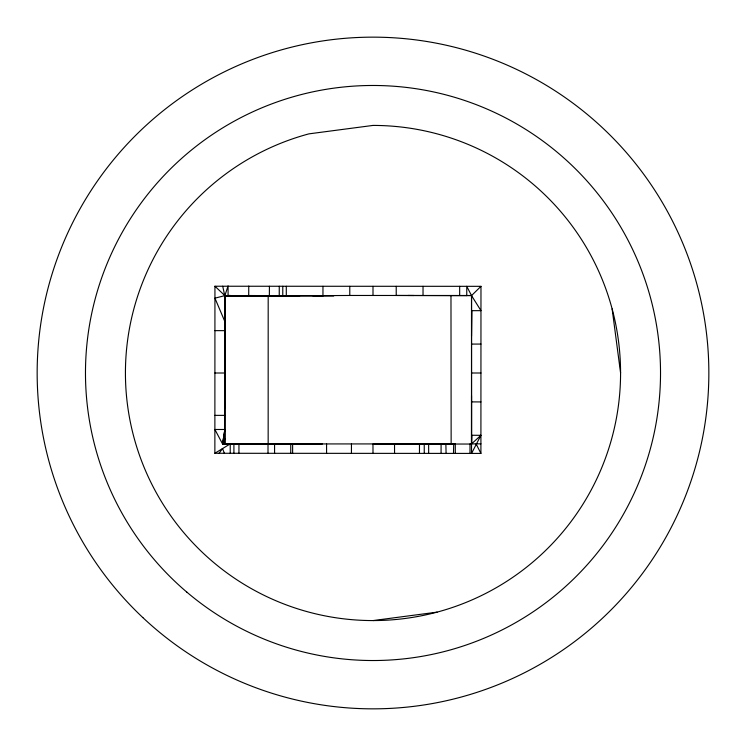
<?xml version="1.0" encoding="UTF-8"?>
<svg xmlns="http://www.w3.org/2000/svg" width="746" height="746" viewBox="0 0 746 746"><rect width="100%" height="100%" fill="white"/><g stroke="black" fill="none" stroke-linecap="round" stroke-linejoin="round"><path stroke-width="1.12" d="M214.867 453.279L214.941 286.231L480.974 286.324L480.909 453.419L214.867 453.279L230.216 443.889L233.908 443.889L233.908 453.307M322.403 444.001L223.921 444.019L224.872 444.001L225.301 298.186L222.728 286.24M214.941 286.231L224.872 295.621L225.273 322.552L214.941 298.167L224.872 295.621L228.071 295.649L228.08 285.905L224.872 295.621L224.863 407.568M268.01 453.363L268.019 443.954L222.55 443.945L214.895 429.482L224.854 429.491L222.55 443.945L455.293 443.917L455.293 453.475M268.159 444.001L268.187 296.237L270.891 295.733L322.953 295.975L322.962 286.324M274.575 453.363L274.575 443.954M286.296 295.948L286.296 286.296M290.744 453.381L290.754 443.973M292.618 453.381L292.628 443.973M326.571 453.419L326.571 444.01M224.984 296.246L349.781 295.463L349.781 286.343M351.441 453.447L351.45 444.029M373 295.472L373 286.352M423.029 295.463L423.029 286.343M469.999 453.475L470.008 443.917L480.918 443.851M349.781 295.463L471.528 295.5L471.528 444.038L372.972 444.047L373 453.456M238.934 453.316L238.962 443.842L268.019 443.963M282.781 286.296L282.771 295.714L279.246 295.714L279.265 286.296M419.466 453.475L419.485 444.019M441.072 453.4L441.091 443.898M279.246 295.714L248.716 295.509L248.754 286.091M466.754 295.584L471.528 295.593L480.974 286.324M299.687 295.957L224.779 296.199L224.854 295.575L269.353 295.668L269.427 286.287M471.528 336.194L471.864 310.681L480.974 310.662L471.528 295.593L466.754 286.333L466.754 295.686L396.219 295.472L396.219 286.352M224.928 389.142L225.227 373.009L214.923 373M453.484 453.484L453.717 444.029M480.928 435.31L471.528 443.917L471.528 453.475L480.928 435.31L471.808 435.263L471.509 444.001L471.528 395.762M224.872 429.491L222.55 443.945L224.872 438.834M219.054 453.279L222.541 448.579L224.387 453.288M373 620.579L437.081 612.14M230.281 295.444L224.854 295.575L269.353 295.668M224.779 296.199L248.716 295.509M238.962 443.842L224.872 443.935L230.225 443.898L230.225 453.298M224.872 443.963L230.216 443.889L224.872 443.954L224.844 405.171M471.873 344.083L480.974 344.065M313.078 295.985L333.723 295.994M471.845 373L480.965 373M214.895 415.363L224.854 415.373M259.869 295.668L282.771 295.714M214.932 330.646L225.273 330.655M471.836 401.898L480.946 401.926M407.978 295.472L414.011 295.5M270.891 295.733L297.011 295.966M426.134 444.066L424.241 443.935L424.26 453.437M430.768 444.056L428.642 443.907L428.661 453.4M476.107 443.898L480.909 453.419M450.976 295.453L451.144 444.047M612.14 308.919L620.579 373M445.856 443.628L446.08 453.26M394.531 444.056L394.559 453.475M224.863 403.045L224.882 407.689M459.667 286.333L459.676 295.444M471.528 295.5L471.528 444.038M373 125.421L308.919 133.86A247.579 247.579 0 0 0 183.348 532.14A247.579 247.579 0 0 0 597.378 477.627A247.579 247.579 0 0 0 373 125.421M186.882 592.165A287.527 287.527 0 0 0 655.855 424.605A287.527 287.527 0 0 0 276.262 102.239A287.527 287.527 0 0 0 186.882 592.165M142.84 617.585A335.859 335.859 0 0 0 699.897 450.034A335.859 335.859 0 0 0 276.262 51.381A335.859 335.859 0 0 0 142.84 617.585"/></g></svg>
